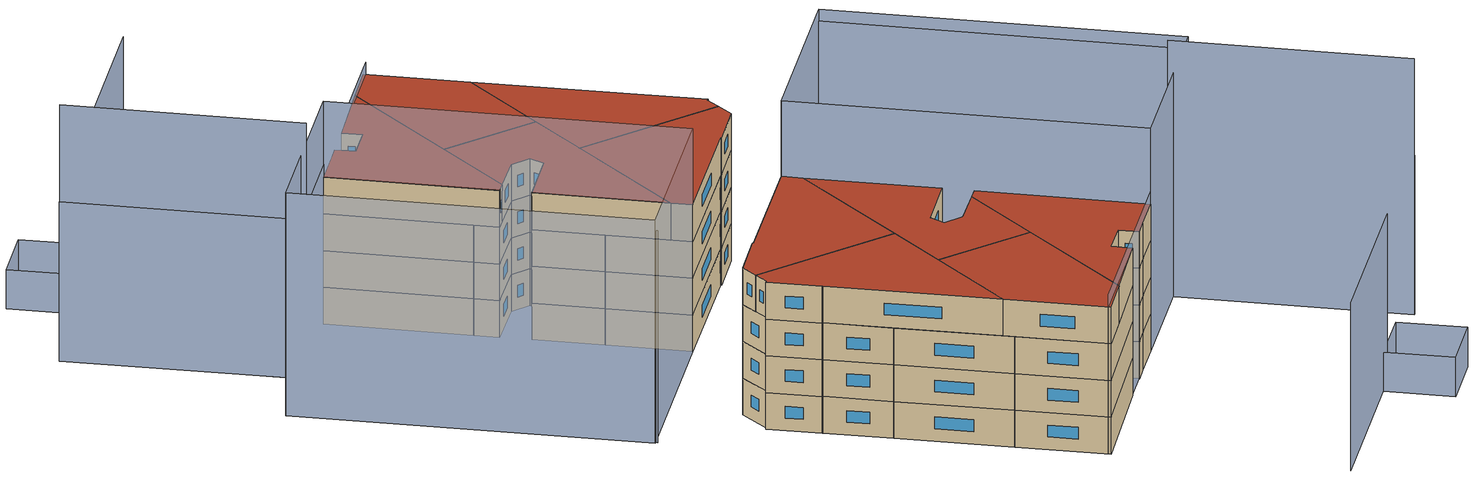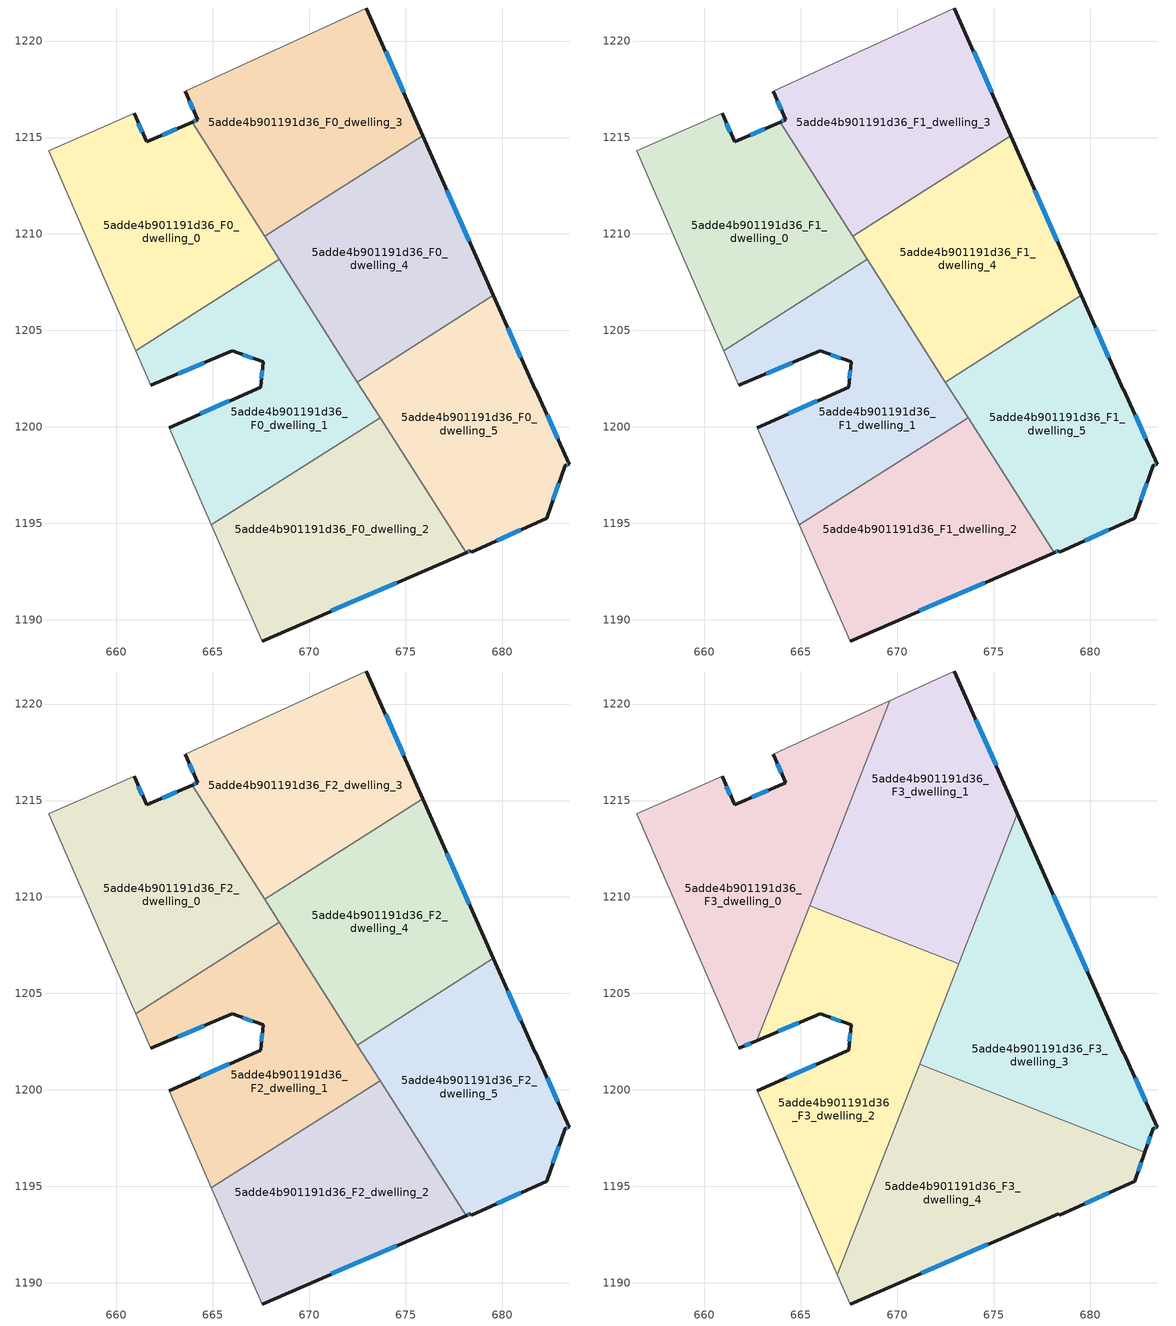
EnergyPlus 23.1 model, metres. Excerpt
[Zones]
5adde4b901191d36_F0_dwelling_0
 floor ground (EU_floor_Construction): 663.93,1215.8 668.45,1208.7 661.01,1203.96 656.51,1214.31 659.58,1215.66 660.94,1216.25 661.58,1214.77 z0
 wall outside (EU_wall_Construction): 663.93,1215.8 661.58,1214.77 660.94,1216.25 z0:3
 wall to 5adde4b901191d36_F0_dwelling_1 (EU_wall_Construction): 661.01,1203.96 668.45,1208.7 z0:3
 wall adiabatic (EU_wall_Construction): 660.94,1216.25 659.58,1215.66 656.51,1214.31 661.01,1203.96 z0:3
 wall to 5adde4b901191d36_F0_dwelling_3 (EU_wall_Construction): 667.71,1209.87 663.93,1215.8 z0:3
 wall to 5adde4b901191d36_F0_dwelling_4 (EU_wall_Construction): 668.45,1208.7 667.71,1209.87 z0:3
 window (EU_Window_Construction): 661.36,1215.27 661.15,1215.75 / 663.13,1215.45 662.38,1215.12 z1.02:1.98
5adde4b901191d36_F0_dwelling_1
 floor ground (EU_floor_Construction): 668.45,1208.7 673.68,1200.49 664.94,1194.92 662.74,1199.96 667.49,1202.07 667.62,1203.38 666.01,1203.95 661.79,1202.16 661.01,1203.96 z0
 wall outside (EU_wall_Construction): 661.79,1202.16 666.01,1203.95 667.62,1203.38 667.49,1202.07 662.74,1199.96 z0:3
 wall adiabatic (EU_wall_Construction): 661.01,1203.96 661.79,1202.16 / 662.74,1199.96 664.94,1194.92 z0:3
 wall to 5adde4b901191d36_F0_dwelling_2 (EU_wall_Construction): 664.94,1194.92 673.68,1200.49 z0:3
 wall to 5adde4b901191d36_F0_dwelling_4 (EU_wall_Construction): 672.51,1202.33 668.45,1208.7 z0:3
 wall to 5adde4b901191d36_F0_dwelling_5 (EU_wall_Construction): 673.68,1200.49 672.51,1202.33 z0:3
 window (EU_Window_Construction): 665.88,1201.35 664.36,1200.68 / 667.57,1202.93 667.53,1202.51 / 666.56,1203.75 667.07,1203.57 / 663.23,1202.77 664.57,1203.34 z1.02:1.98
5adde4b901191d36_F0_dwelling_2
 floor ground (EU_floor_Construction): 673.68,1200.49 678.13,1193.49 667.56,1188.91 664.94,1194.92 z0
 wall outside (EU_wall_Construction): 667.56,1188.91 678.13,1193.49 z0:3
 wall adiabatic (EU_wall_Construction): 664.94,1194.92 667.56,1188.91 z0:3
 wall to 5adde4b901191d36_F0_dwelling_5 (EU_wall_Construction): 678.13,1193.49 673.68,1200.49 z0:3
 window (EU_Window_Construction): 671.16,1190.47 674.54,1191.93 z1.02:1.98
5adde4b901191d36_F0_dwelling_3
 floor ground (EU_floor_Construction): 672.97,1221.71 675.9,1215.09 667.71,1209.87 663.93,1215.8 664.22,1215.93 663.57,1217.41 z0
 wall outside (EU_wall_Construction): 663.57,1217.41 664.22,1215.93 663.93,1215.8 / 675.9,1215.09 672.97,1221.71 z0:3
 wall to 5adde4b901191d36_F0_dwelling_4 (EU_wall_Construction): 667.71,1209.87 675.9,1215.09 z0:3
 wall adiabatic (EU_wall_Construction): 672.97,1221.71 663.57,1217.41 z0:3
 window (EU_Window_Construction): 664.12,1215.88 664.03,1215.84 / 663.79,1216.9 664,1216.43 / 674.9,1217.34 673.97,1219.46 z1.02:1.98
5adde4b901191d36_F0_dwelling_4
 floor ground (EU_floor_Construction): 675.9,1215.09 679.56,1206.81 672.51,1202.33 667.71,1209.87 z0
 wall outside (EU_wall_Construction): 679.56,1206.81 675.9,1215.09 z0:3
 wall to 5adde4b901191d36_F0_dwelling_5 (EU_wall_Construction): 672.51,1202.33 679.56,1206.81 z0:3
 window (EU_Window_Construction): 678.31,1209.63 677.14,1212.27 z1.02:1.98
5adde4b901191d36_F0_dwelling_5
 floor ground (EU_floor_Construction): 679.56,1206.81 681.71,1201.92 681.75,1201.94 683.48,1198.08 683.27,1198.01 682.31,1195.28 678.41,1193.51 678.37,1193.59 678.13,1193.49 672.51,1202.33 z0
 wall outside (EU_wall_Construction): 678.13,1193.49 678.37,1193.59 678.41,1193.51 682.31,1195.28 683.27,1198.01 683.48,1198.08 681.75,1201.94 681.71,1201.92 679.56,1206.81 z0:3
 window (EU_Window_Construction): 683.34,1198.03 683.41,1198.05 / 682.64,1196.21 682.94,1197.08 / 679.73,1194.12 680.98,1194.68 / 678.21,1193.52 678.29,1193.56 / 680.98,1203.59 680.29,1205.15 / 682.89,1199.39 682.34,1200.63 z1.02:1.98
5adde4b901191d36_F1_dwelling_0
 floor to 5adde4b901191d36_F0_dwelling_0 (EU_floor_Construction): 663.93,1215.8 668.45,1208.7 661.01,1203.96 656.51,1214.31 659.58,1215.66 660.94,1216.25 661.58,1214.77 z3
 wall outside (EU_wall_Construction): 663.93,1215.8 661.58,1214.77 660.94,1216.25 z3:6
 wall to 5adde4b901191d36_F1_dwelling_1 (EU_wall_Construction): 661.01,1203.96 668.45,1208.7 z3:6
 wall adiabatic (EU_wall_Construction): 660.94,1216.25 659.58,1215.66 656.51,1214.31 661.01,1203.96 z3:6
 wall to 5adde4b901191d36_F1_dwelling_3 (EU_wall_Construction): 667.71,1209.87 663.93,1215.8 z3:6
 wall to 5adde4b901191d36_F1_dwelling_4 (EU_wall_Construction): 668.45,1208.7 667.71,1209.87 z3:6
 window (EU_Window_Construction): 661.36,1215.27 661.15,1215.75 / 663.13,1215.45 662.38,1215.12 z4.02:4.98
5adde4b901191d36_F1_dwelling_1
 floor to 5adde4b901191d36_F0_dwelling_1 (EU_floor_Construction): 668.45,1208.7 673.68,1200.49 664.94,1194.92 662.74,1199.96 667.49,1202.07 667.62,1203.38 666.01,1203.95 661.79,1202.16 661.01,1203.96 z3
 wall outside (EU_wall_Construction): 661.79,1202.16 666.01,1203.95 667.62,1203.38 667.49,1202.07 662.74,1199.96 z3:6
 wall adiabatic (EU_wall_Construction): 661.01,1203.96 661.79,1202.16 / 662.74,1199.96 664.94,1194.92 z3:6
 wall to 5adde4b901191d36_F1_dwelling_2 (EU_wall_Construction): 664.94,1194.92 673.68,1200.49 z3:6
 wall to 5adde4b901191d36_F1_dwelling_4 (EU_wall_Construction): 672.51,1202.33 668.45,1208.7 z3:6
 wall to 5adde4b901191d36_F1_dwelling_5 (EU_wall_Construction): 673.68,1200.49 672.51,1202.33 z3:6
 window (EU_Window_Construction): 665.88,1201.35 664.36,1200.68 / 667.57,1202.93 667.53,1202.51 / 666.56,1203.75 667.07,1203.57 / 663.23,1202.77 664.57,1203.34 z4.02:4.98
5adde4b901191d36_F1_dwelling_2
 floor to 5adde4b901191d36_F0_dwelling_2 (EU_floor_Construction): 673.68,1200.49 678.13,1193.49 667.56,1188.91 664.94,1194.92 z3
 wall outside (EU_wall_Construction): 667.56,1188.91 678.13,1193.49 z3:6
 wall adiabatic (EU_wall_Construction): 664.94,1194.92 667.56,1188.91 z3:6
 wall to 5adde4b901191d36_F1_dwelling_5 (EU_wall_Construction): 678.13,1193.49 673.68,1200.49 z3:6
 window (EU_Window_Construction): 671.16,1190.47 674.54,1191.93 z4.02:4.98
5adde4b901191d36_F1_dwelling_3
 floor to 5adde4b901191d36_F0_dwelling_3 (EU_floor_Construction): 672.97,1221.71 675.9,1215.09 667.71,1209.87 663.93,1215.8 664.22,1215.93 663.57,1217.41 z3
 wall outside (EU_wall_Construction): 663.57,1217.41 664.22,1215.93 663.93,1215.8 / 675.9,1215.09 672.97,1221.71 z3:6
 wall to 5adde4b901191d36_F1_dwelling_4 (EU_wall_Construction): 667.71,1209.87 675.9,1215.09 z3:6
 wall adiabatic (EU_wall_Construction): 672.97,1221.71 663.57,1217.41 z3:6
 window (EU_Window_Construction): 664.12,1215.88 664.03,1215.84 / 663.79,1216.9 664,1216.43 / 674.9,1217.34 673.97,1219.46 z4.02:4.98
5adde4b901191d36_F1_dwelling_4
 floor to 5adde4b901191d36_F0_dwelling_4 (EU_floor_Construction): 675.9,1215.09 679.56,1206.81 672.51,1202.33 667.71,1209.87 z3
 wall outside (EU_wall_Construction): 679.56,1206.81 675.9,1215.09 z3:6
 wall to 5adde4b901191d36_F1_dwelling_5 (EU_wall_Construction): 672.51,1202.33 679.56,1206.81 z3:6
 window (EU_Window_Construction): 678.31,1209.63 677.14,1212.27 z4.02:4.98
5adde4b901191d36_F1_dwelling_5
 floor to 5adde4b901191d36_F0_dwelling_5 (EU_floor_Construction): 679.56,1206.81 681.71,1201.92 681.75,1201.94 683.48,1198.08 683.27,1198.01 682.31,1195.28 678.41,1193.51 678.37,1193.59 678.13,1193.49 672.51,1202.33 z3
 wall outside (EU_wall_Construction): 678.13,1193.49 678.37,1193.59 678.41,1193.51 682.31,1195.28 683.27,1198.01 683.48,1198.08 681.75,1201.94 681.71,1201.92 679.56,1206.81 z3:6
 window (EU_Window_Construction): 683.34,1198.03 683.41,1198.05 / 682.64,1196.21 682.94,1197.08 / 679.73,1194.12 680.98,1194.68 / 678.21,1193.52 678.29,1193.56 / 680.98,1203.59 680.29,1205.15 / 682.89,1199.39 682.34,1200.63 z4.02:4.98
5adde4b901191d36_F2_dwelling_0
 floor to 5adde4b901191d36_F1_dwelling_0 (EU_floor_Construction): 663.93,1215.8 668.45,1208.7 661.01,1203.96 656.51,1214.31 659.58,1215.66 660.94,1216.25 661.58,1214.77 z6
 wall outside (EU_wall_Construction): 663.93,1215.8 661.58,1214.77 660.94,1216.25 z6:9
 wall to 5adde4b901191d36_F2_dwelling_1 (EU_wall_Construction): 661.01,1203.96 668.45,1208.7 z6:9
 wall adiabatic (EU_wall_Construction): 660.94,1216.25 659.58,1215.66 656.51,1214.31 661.01,1203.96 z6:9
 wall to 5adde4b901191d36_F2_dwelling_3 (EU_wall_Construction): 667.71,1209.87 663.93,1215.8 z6:9
 wall to 5adde4b901191d36_F2_dwelling_4 (EU_wall_Construction): 668.45,1208.7 667.71,1209.87 z6:9
 window (EU_Window_Construction): 661.36,1215.27 661.15,1215.75 / 663.13,1215.45 662.38,1215.12 z7.02:7.98
5adde4b901191d36_F2_dwelling_1
 floor to 5adde4b901191d36_F1_dwelling_1 (EU_floor_Construction): 668.45,1208.7 673.68,1200.49 664.94,1194.92 662.74,1199.96 667.49,1202.07 667.62,1203.38 666.01,1203.95 661.79,1202.16 661.01,1203.96 z6
 wall outside (EU_wall_Construction): 661.79,1202.16 666.01,1203.95 667.62,1203.38 667.49,1202.07 662.74,1199.96 z6:9
 wall adiabatic (EU_wall_Construction): 661.01,1203.96 661.79,1202.16 / 662.74,1199.96 664.94,1194.92 z6:9
 wall to 5adde4b901191d36_F2_dwelling_2 (EU_wall_Construction): 664.94,1194.92 673.68,1200.49 z6:9
 wall to 5adde4b901191d36_F2_dwelling_4 (EU_wall_Construction): 672.51,1202.33 668.45,1208.7 z6:9
 wall to 5adde4b901191d36_F2_dwelling_5 (EU_wall_Construction): 673.68,1200.49 672.51,1202.33 z6:9
 window (EU_Window_Construction): 665.88,1201.35 664.36,1200.68 / 667.57,1202.93 667.53,1202.51 / 666.56,1203.75 667.07,1203.57 / 663.23,1202.77 664.57,1203.34 z7.02:7.98
5adde4b901191d36_F2_dwelling_2
 floor to 5adde4b901191d36_F1_dwelling_2 (EU_floor_Construction): 673.68,1200.49 678.13,1193.49 667.56,1188.91 664.94,1194.92 z6
 wall outside (EU_wall_Construction): 667.56,1188.91 678.13,1193.49 z6:9
 wall adiabatic (EU_wall_Construction): 664.94,1194.92 667.56,1188.91 z6:9
 wall to 5adde4b901191d36_F2_dwelling_5 (EU_wall_Construction): 678.13,1193.49 673.68,1200.49 z6:9
 window (EU_Window_Construction): 671.16,1190.47 674.54,1191.93 z7.02:7.98
5adde4b901191d36_F2_dwelling_3
 floor to 5adde4b901191d36_F1_dwelling_3 (EU_floor_Construction): 672.97,1221.71 675.9,1215.09 667.71,1209.87 663.93,1215.8 664.22,1215.93 663.57,1217.41 z6
 wall outside (EU_wall_Construction): 663.57,1217.41 664.22,1215.93 663.93,1215.8 / 675.9,1215.09 672.97,1221.71 z6:9
 wall to 5adde4b901191d36_F2_dwelling_4 (EU_wall_Construction): 667.71,1209.87 675.9,1215.09 z6:9
 wall adiabatic (EU_wall_Construction): 672.97,1221.71 663.57,1217.41 z6:9
 window (EU_Window_Construction): 664.12,1215.88 664.03,1215.84 / 663.79,1216.9 664,1216.43 / 674.9,1217.34 673.97,1219.46 z7.02:7.98
5adde4b901191d36_F2_dwelling_4
 floor to 5adde4b901191d36_F1_dwelling_4 (EU_floor_Construction): 675.9,1215.09 679.56,1206.81 672.51,1202.33 667.71,1209.87 z6
 wall outside (EU_wall_Construction): 679.56,1206.81 675.9,1215.09 z6:9
 wall to 5adde4b901191d36_F2_dwelling_5 (EU_wall_Construction): 672.51,1202.33 679.56,1206.81 z6:9
 window (EU_Window_Construction): 678.31,1209.63 677.14,1212.27 z7.02:7.98
5adde4b901191d36_F2_dwelling_5
 floor to 5adde4b901191d36_F1_dwelling_5 (EU_floor_Construction): 679.56,1206.81 681.71,1201.92 681.75,1201.94 683.48,1198.08 683.27,1198.01 682.31,1195.28 678.41,1193.51 678.37,1193.59 678.13,1193.49 672.51,1202.33 z6
 wall outside (EU_wall_Construction): 678.13,1193.49 678.37,1193.59 678.41,1193.51 682.31,1195.28 683.27,1198.01 683.48,1198.08 681.75,1201.94 681.71,1201.92 679.56,1206.81 z6:9
 window (EU_Window_Construction): 683.34,1198.03 683.41,1198.05 / 682.64,1196.21 682.94,1197.08 / 679.73,1194.12 680.98,1194.68 / 678.21,1193.52 678.29,1193.56 / 680.98,1203.59 680.29,1205.15 / 682.89,1199.39 682.34,1200.63 z7.02:7.98
5adde4b901191d36_F3_dwelling_0
 floor to 5adde4b901191d36_F2_dwelling_0 (EU_floor_Construction): 663.93,1215.8 666.39,1211.93 664.03,1205.88 661.01,1203.96 656.51,1214.31 659.58,1215.66 660.94,1216.25 661.58,1214.77 z9
 floor to 5adde4b901191d36_F2_dwelling_1 (EU_floor_Construction): 664.03,1205.88 662.73,1202.56 661.79,1202.16 661.01,1203.96 z9
 floor to 5adde4b901191d36_F2_dwelling_3 (EU_floor_Construction): 669.61,1220.17 666.39,1211.93 663.93,1215.8 664.22,1215.93 663.57,1217.41 z9
 wall outside (EU_wall_Construction): 663.57,1217.41 664.22,1215.93 661.58,1214.77 660.94,1216.25 / 661.79,1202.16 662.73,1202.56 z9:12
 wall adiabatic (EU_wall_Construction): 669.61,1220.17 663.57,1217.41 / 660.94,1216.25 659.58,1215.66 656.51,1214.31 661.79,1202.16 z9:12
 wall to 5adde4b901191d36_F3_dwelling_1 (EU_wall_Construction): 665.46,1209.55 669.61,1220.17 z9:12
 wall to 5adde4b901191d36_F3_dwelling_2 (EU_wall_Construction): 662.73,1202.56 665.46,1209.55 z9:12
 window (EU_Window_Construction): 663.79,1216.9 664,1216.43 / 662.11,1202.29 662.41,1202.42 / 661.36,1215.27 661.15,1215.75 / 663.32,1215.53 662.48,1215.16 z10.02:10.98
 roof outside (EU_roof_Construction): 662.73,1202.56 669.61,1220.17 663.57,1217.41 664.22,1215.93 661.58,1214.77 660.94,1216.25 659.58,1215.66 656.51,1214.31 661.79,1202.16 z12
5adde4b901191d36_F3_dwelling_1
 floor to 5adde4b901191d36_F2_dwelling_3 (EU_floor_Construction): 672.97,1221.71 675.9,1215.09 667.71,1209.87 666.39,1211.93 669.61,1220.17 z9
 floor to 5adde4b901191d36_F2_dwelling_0 (EU_floor_Construction): 666.39,1211.93 668.45,1208.7 668.15,1208.5 665.46,1209.55 z9
 floor to 5adde4b901191d36_F2_dwelling_1 (EU_floor_Construction): 668.45,1208.7 668.72,1208.28 668.15,1208.5 z9
 floor to 5adde4b901191d36_F2_dwelling_4 (EU_floor_Construction): 675.9,1215.09 676.24,1214.32 673.2,1206.54 668.72,1208.28 667.71,1209.87 z9
 wall outside (EU_wall_Construction): 676.24,1214.32 672.97,1221.71 z9:12
 wall to 5adde4b901191d36_F3_dwelling_2 (EU_wall_Construction): 665.46,1209.55 673.2,1206.54 z9:12
 wall adiabatic (EU_wall_Construction): 672.97,1221.71 669.61,1220.17 z9:12
 wall to 5adde4b901191d36_F3_dwelling_3 (EU_wall_Construction): 673.2,1206.54 676.24,1214.32 z9:12
 window (EU_Window_Construction): 675.13,1216.84 674.08,1219.2 z10.02:10.98
 roof outside (EU_roof_Construction): 673.2,1206.54 676.24,1214.32 672.97,1221.71 669.61,1220.17 665.46,1209.55 z12
5adde4b901191d36_F3_dwelling_2
 floor to 5adde4b901191d36_F2_dwelling_1 (EU_floor_Construction): 668.72,1208.28 671.92,1203.26 669.89,1198.08 664.94,1194.92 662.74,1199.96 667.37,1202.01 667.49,1202.07 667.62,1203.38 666.01,1203.95 662.73,1202.56 664.03,1205.88 668.15,1208.5 z9
 floor to 5adde4b901191d36_F2_dwelling_0 (EU_floor_Construction): 668.15,1208.5 664.03,1205.88 665.46,1209.55 z9
 floor to 5adde4b901191d36_F2_dwelling_2 (EU_floor_Construction): 669.89,1198.08 666.9,1190.42 664.94,1194.92 z9
 floor to 5adde4b901191d36_F2_dwelling_4 (EU_floor_Construction): 673.2,1206.54 671.92,1203.26 668.72,1208.28 z9
 wall outside (EU_wall_Construction): 662.73,1202.56 666.01,1203.95 667.62,1203.38 667.49,1202.07 667.37,1202.01 662.74,1199.96 z9:12
 wall adiabatic (EU_wall_Construction): 662.74,1199.96 666.9,1190.42 z9:12
 wall to 5adde4b901191d36_F3_dwelling_4 (EU_wall_Construction): 666.9,1190.42 671.16,1201.33 z9:12
 wall to 5adde4b901191d36_F3_dwelling_3 (EU_wall_Construction): 671.16,1201.33 673.2,1206.54 z9:12
 window (EU_Window_Construction): 666.56,1203.75 667.07,1203.57 / 663.85,1203.03 664.89,1203.47 / 665.8,1201.31 664.32,1200.66 / 667.57,1202.93 667.53,1202.51 z10.02:10.98
 roof outside (EU_roof_Construction): 666.9,1190.42 673.2,1206.54 665.46,1209.55 662.73,1202.56 666.01,1203.95 667.62,1203.38 667.49,1202.07 667.37,1202.01 662.74,1199.96 z12
5adde4b901191d36_F3_dwelling_3
 floor to 5adde4b901191d36_F2_dwelling_5 (EU_floor_Construction): 679.55,1206.81 681.71,1201.92 681.75,1201.94 683.48,1198.08 683.27,1198.01 682.83,1196.77 673.8,1200.3 672.51,1202.33 z9
 floor to 5adde4b901191d36_F2_dwelling_2 (EU_floor_Construction): 673.68,1200.49 673.8,1200.3 673.54,1200.4 z9
 floor to 5adde4b901191d36_F2_dwelling_1 (EU_floor_Construction): 671.92,1203.26 673.68,1200.49 673.54,1200.4 671.16,1201.33 z9
 floor to 5adde4b901191d36_F2_dwelling_4 (EU_floor_Construction): 676.24,1214.32 679.55,1206.81 672.51,1202.33 671.92,1203.26 z9
 wall outside (EU_wall_Construction): 682.83,1196.77 683.27,1198.01 683.48,1198.08 681.75,1201.94 681.71,1201.92 676.24,1214.32 z9:12
 wall to 5adde4b901191d36_F3_dwelling_4 (EU_wall_Construction): 671.16,1201.33 682.83,1196.77 z9:12
 window (EU_Window_Construction): 682.98,1197.19 683.12,1197.59 / 679.85,1206.14 678.1,1210.1 / 682.89,1199.39 682.34,1200.63 / 683.34,1198.03 683.41,1198.05 z10.02:10.98
 roof outside (EU_roof_Construction): 682.83,1196.77 683.27,1198.01 683.48,1198.08 681.75,1201.94 681.71,1201.92 676.24,1214.32 671.16,1201.33 z12
5adde4b901191d36_F3_dwelling_4
 floor to 5adde4b901191d36_F2_dwelling_2 (EU_floor_Construction): 673.8,1200.3 678.13,1193.49 667.56,1188.91 666.9,1190.42 669.89,1198.08 673.54,1200.4 z9
 floor to 5adde4b901191d36_F2_dwelling_1 (EU_floor_Construction): 673.54,1200.4 669.89,1198.08 671.16,1201.33 z9
 floor to 5adde4b901191d36_F2_dwelling_5 (EU_floor_Construction): 682.83,1196.77 682.31,1195.28 678.41,1193.51 678.37,1193.59 678.13,1193.49 673.8,1200.3 z9
 wall outside (EU_wall_Construction): 667.56,1188.91 678.37,1193.59 678.41,1193.51 682.31,1195.28 682.83,1196.77 z9:12
 wall adiabatic (EU_wall_Construction): 666.9,1190.42 667.56,1188.91 z9:12
 window (EU_Window_Construction): 671.24,1190.5 674.69,1192 / 682.49,1195.79 682.66,1196.26 / 679.73,1194.12 680.98,1194.68 z10.02:10.98
 roof outside (EU_roof_Construction): 678.41,1193.51 682.31,1195.28 682.83,1196.77 671.16,1201.33 666.9,1190.42 667.56,1188.91 678.37,1193.59 z12
shading: 667.59,1188.92 652.87,1182.49 / 652.87,1182.49 641.78,1207.88 / 641.78,1207.88 656.51,1214.31 / 656.51,1214.31 667.59,1188.92 z0:18.2; 673.06,1221.52 647.72,1210.43 / 647.72,1210.43 640.45,1227.05 z0:13; 642.06,1207.77 653.06,1182.42 z0:17.3; 640.52,1227.08 647.86,1210.1 z0:20.9; 645.82,1235.32 650.66,1237.43 / 650.66,1237.43 652.83,1232.45 / 652.83,1232.45 647.99,1230.34 / 647.99,1230.34 645.82,1235.32 z0:3.2; 665.63,1238.06 651.25,1231.77 z0:13.7
[Building]
EU S2 Campaign: North Axis=0; Terrain=City; Solar Distribution=FullExterior
[Site:Location]
Vienna: Latitude=48; Longitude=16.5; Time Zone=1; Elevation=183
[SizingPeriod:WeatherFileDays]
AnnualSizingPeriod: Begin Month=1; Begin Day of Month=1; End Month=12; End Day of Month=31; Day of Week for Start Day=Monday; Use Weather File Daylight Saving Period=No; Use Weather File Rain and Snow Indicators=No
[MATERIAL]
EU_InternalMass_Material: Roughness=MediumRough; Thickness=0.1; Conductivity=1; Density=1800; Specific Heat=900; Thermal Absorptance=0.9; Solar Absorptance=0.7; Visible Absorptance=0.7
[MATERIAL:NOMASS] Roughness=MediumRough; Thermal Absorptance=0.9; Solar Absorptance=0.7; Visible Absorptance=0.7
Name | Thermal Resistance
EU_wall_NoMass | 0.942466
EU_roof_NoMass | 0.551687
EU_floor_NoMass | 0.66527
[WINDOWMATERIAL:SIMPLEGLAZINGSYSTEM]
EU_Window_SimpleGlazing: UFactor=2.03367; Solar Heat Gain Coefficient=0.65; Visible Transmittance=0.65
[CONSTRUCTION]
EU_wall_Construction: EU_wall_NoMass
EU_roof_Construction: EU_roof_NoMass
EU_floor_Construction: EU_floor_NoMass
EU_Window_Construction: EU_Window_SimpleGlazing
EU_InternalMass_Construction: EU_InternalMass_Material
[ZONE] Type=1; Multiplier=1; Ceiling Height=autocalculate; Floor Area=autocalculate; Part of Total Floor Area=Yes
Name | Volume
5adde4b901191d36_F0_dwelling_0; 5adde4b901191d36_F1_dwelling_0; 5adde4b901191d36_F2_dwelling_0 | 242.282
5adde4b901191d36_F3_dwelling_0 | 290.759
5adde4b901191d36_F0_dwelling_1; 5adde4b901191d36_F1_dwelling_1; 5adde4b901191d36_F2_dwelling_1 | 242.325
5adde4b901191d36_F3_dwelling_1 | 290.788
5adde4b901191d36_F0_dwelling_2; 5adde4b901191d36_F1_dwelling_2; 5adde4b901191d36_F2_dwelling_2 | 242.291
5adde4b901191d36_F3_dwelling_2 | 290.778
5adde4b901191d36_F0_dwelling_3; 5adde4b901191d36_F1_dwelling_3; 5adde4b901191d36_F2_dwelling_3 | 242.303
5adde4b901191d36_F3_dwelling_3 | 290.774
5adde4b901191d36_F0_dwelling_4; 5adde4b901191d36_F1_dwelling_4; 5adde4b901191d36_F2_dwelling_4 | 242.271
5adde4b901191d36_F3_dwelling_4 | 290.741
5adde4b901191d36_F0_dwelling_5; 5adde4b901191d36_F1_dwelling_5; 5adde4b901191d36_F2_dwelling_5 | 242.306
[INTERNALMASS] Construction=EU_InternalMass_Construction
Name | Zone or ZoneList | Surface Area
5adde4b901191d36_F0_dwelling_0_EU_InternalMass | 5adde4b901191d36_F0_dwelling_0 | 80.7734
5adde4b901191d36_F0_dwelling_1_EU_InternalMass | 5adde4b901191d36_F0_dwelling_1 | 80.7749
5adde4b901191d36_F0_dwelling_2_EU_InternalMass | 5adde4b901191d36_F0_dwelling_2 | 80.7639
5adde4b901191d36_F0_dwelling_3_EU_InternalMass | 5adde4b901191d36_F0_dwelling_3 | 80.7675
5adde4b901191d36_F0_dwelling_4_EU_InternalMass | 5adde4b901191d36_F0_dwelling_4 | 80.7573
5adde4b901191d36_F0_dwelling_5_EU_InternalMass | 5adde4b901191d36_F0_dwelling_5 | 80.7692
5adde4b901191d36_F1_dwelling_0_EU_InternalMass | 5adde4b901191d36_F1_dwelling_0 | 80.7734
5adde4b901191d36_F1_dwelling_1_EU_InternalMass | 5adde4b901191d36_F1_dwelling_1 | 80.7749
5adde4b901191d36_F1_dwelling_2_EU_InternalMass | 5adde4b901191d36_F1_dwelling_2 | 80.7639
5adde4b901191d36_F1_dwelling_3_EU_InternalMass | 5adde4b901191d36_F1_dwelling_3 | 80.7675
5adde4b901191d36_F1_dwelling_4_EU_InternalMass | 5adde4b901191d36_F1_dwelling_4 | 80.7573
5adde4b901191d36_F1_dwelling_5_EU_InternalMass | 5adde4b901191d36_F1_dwelling_5 | 80.7692
5adde4b901191d36_F2_dwelling_0_EU_InternalMass | 5adde4b901191d36_F2_dwelling_0 | 80.7734
5adde4b901191d36_F2_dwelling_1_EU_InternalMass | 5adde4b901191d36_F2_dwelling_1 | 80.7749
5adde4b901191d36_F2_dwelling_2_EU_InternalMass | 5adde4b901191d36_F2_dwelling_2 | 80.7639
5adde4b901191d36_F2_dwelling_3_EU_InternalMass | 5adde4b901191d36_F2_dwelling_3 | 80.7675
5adde4b901191d36_F2_dwelling_4_EU_InternalMass | 5adde4b901191d36_F2_dwelling_4 | 80.7573
5adde4b901191d36_F2_dwelling_5_EU_InternalMass | 5adde4b901191d36_F2_dwelling_5 | 80.7692
5adde4b901191d36_F3_dwelling_0_EU_InternalMass | 5adde4b901191d36_F3_dwelling_0 | 96.9246
5adde4b901191d36_F3_dwelling_1_EU_InternalMass | 5adde4b901191d36_F3_dwelling_1 | 96.9305
5adde4b901191d36_F3_dwelling_2_EU_InternalMass | 5adde4b901191d36_F3_dwelling_2 | 96.9252
5adde4b901191d36_F3_dwelling_3_EU_InternalMass | 5adde4b901191d36_F3_dwelling_3 | 96.9241
5adde4b901191d36_F3_dwelling_4_EU_InternalMass | 5adde4b901191d36_F3_dwelling_4 | 96.9131
[OTHEREQUIPMENT] Fuel Type=Electricity; Design Level Calculation Method=Watts/Area; Power per Zone Floor Area=1; Fraction Latent=0; Fraction Radiant=0; Fraction Lost=0; Carbon Dioxide Generation Rate=0; EndUse Subcategory=EU_Step8_InternalGains
Name | Zone or ZoneList or Space or SpaceList | Schedule
EU_Step8_InternalGain_5adde4b901191d36_F0_dwelling_0_f000 | 5adde4b901191d36_F0_dwelling_0 | EU_Step8_GainSchedule_5adde4b901191d36_F0_dwelling_0_f000
EU_Step8_InternalGain_5adde4b901191d36_F0_dwelling_1_f000 | 5adde4b901191d36_F0_dwelling_1 | EU_Step8_GainSchedule_5adde4b901191d36_F0_dwelling_1_f000
EU_Step8_InternalGain_5adde4b901191d36_F0_dwelling_2_f000 | 5adde4b901191d36_F0_dwelling_2 | EU_Step8_GainSchedule_5adde4b901191d36_F0_dwelling_2_f000
EU_Step8_InternalGain_5adde4b901191d36_F0_dwelling_3_f000 | 5adde4b901191d36_F0_dwelling_3 | EU_Step8_GainSchedule_5adde4b901191d36_F0_dwelling_3_f000
EU_Step8_InternalGain_5adde4b901191d36_F0_dwelling_4_f000 | 5adde4b901191d36_F0_dwelling_4 | EU_Step8_GainSchedule_5adde4b901191d36_F0_dwelling_4_f000
EU_Step8_InternalGain_5adde4b901191d36_F0_dwelling_5_f000 | 5adde4b901191d36_F0_dwelling_5 | EU_Step8_GainSchedule_5adde4b901191d36_F0_dwelling_5_f000
EU_Step8_InternalGain_5adde4b901191d36_F1_dwelling_0_f000 | 5adde4b901191d36_F1_dwelling_0 | EU_Step8_GainSchedule_5adde4b901191d36_F1_dwelling_0_f000
EU_Step8_InternalGain_5adde4b901191d36_F1_dwelling_1_f000 | 5adde4b901191d36_F1_dwelling_1 | EU_Step8_GainSchedule_5adde4b901191d36_F1_dwelling_1_f000
EU_Step8_InternalGain_5adde4b901191d36_F1_dwelling_2_f000 | 5adde4b901191d36_F1_dwelling_2 | EU_Step8_GainSchedule_5adde4b901191d36_F1_dwelling_2_f000
EU_Step8_InternalGain_5adde4b901191d36_F1_dwelling_3_f000 | 5adde4b901191d36_F1_dwelling_3 | EU_Step8_GainSchedule_5adde4b901191d36_F1_dwelling_3_f000
EU_Step8_InternalGain_5adde4b901191d36_F1_dwelling_4_f000 | 5adde4b901191d36_F1_dwelling_4 | EU_Step8_GainSchedule_5adde4b901191d36_F1_dwelling_4_f000
EU_Step8_InternalGain_5adde4b901191d36_F1_dwelling_5_f000 | 5adde4b901191d36_F1_dwelling_5 | EU_Step8_GainSchedule_5adde4b901191d36_F1_dwelling_5_f000
EU_Step8_InternalGain_5adde4b901191d36_F2_dwelling_0_f000 | 5adde4b901191d36_F2_dwelling_0 | EU_Step8_GainSchedule_5adde4b901191d36_F2_dwelling_0_f000
EU_Step8_InternalGain_5adde4b901191d36_F2_dwelling_1_f000 | 5adde4b901191d36_F2_dwelling_1 | EU_Step8_GainSchedule_5adde4b901191d36_F2_dwelling_1_f000
EU_Step8_InternalGain_5adde4b901191d36_F2_dwelling_2_f000 | 5adde4b901191d36_F2_dwelling_2 | EU_Step8_GainSchedule_5adde4b901191d36_F2_dwelling_2_f000
EU_Step8_InternalGain_5adde4b901191d36_F2_dwelling_3_f000 | 5adde4b901191d36_F2_dwelling_3 | EU_Step8_GainSchedule_5adde4b901191d36_F2_dwelling_3_f000
EU_Step8_InternalGain_5adde4b901191d36_F2_dwelling_4_f000 | 5adde4b901191d36_F2_dwelling_4 | EU_Step8_GainSchedule_5adde4b901191d36_F2_dwelling_4_f000
EU_Step8_InternalGain_5adde4b901191d36_F2_dwelling_5_f000 | 5adde4b901191d36_F2_dwelling_5 | EU_Step8_GainSchedule_5adde4b901191d36_F2_dwelling_5_f000
EU_Step8_InternalGain_5adde4b901191d36_F3_dwelling_0_f000 | 5adde4b901191d36_F3_dwelling_0 | EU_Step8_GainSchedule_5adde4b901191d36_F3_dwelling_0_f000
EU_Step8_InternalGain_5adde4b901191d36_F3_dwelling_1_f000 | 5adde4b901191d36_F3_dwelling_1 | EU_Step8_GainSchedule_5adde4b901191d36_F3_dwelling_1_f000
EU_Step8_InternalGain_5adde4b901191d36_F3_dwelling_2_f000 | 5adde4b901191d36_F3_dwelling_2 | EU_Step8_GainSchedule_5adde4b901191d36_F3_dwelling_2_f000
EU_Step8_InternalGain_5adde4b901191d36_F3_dwelling_3_f000 | 5adde4b901191d36_F3_dwelling_3 | EU_Step8_GainSchedule_5adde4b901191d36_F3_dwelling_3_f000
EU_Step8_InternalGain_5adde4b901191d36_F3_dwelling_4_f000 | 5adde4b901191d36_F3_dwelling_4 | EU_Step8_GainSchedule_5adde4b901191d36_F3_dwelling_4_f000
[ZONEVENTILATION:DESIGNFLOWRATE] Schedule=EU_AlwaysOn; Design Flow Rate Calculation Method=AirChanges/Hour; Air Changes per Hour=0.530523; Ventilation Type=Natural; Fan Pressure Rise=0; Fan Total Efficiency=1; Constant Term Coefficient=1; Temperature Term Coefficient=0; Velocity Term Coefficient=0; Velocity Squared Term Coefficient=0; Minimum Indoor Temperature=-100; Maximum Indoor Temperature=100; Delta Temperature=-100; Minimum Outdoor Temperature=-100; Maximum Outdoor Temperature=100; Maximum Wind Speed=40
Name | Zone or ZoneList or Space or SpaceList
EU_ConstantAir_5adde4b901191d36_F0_dwelling_0 | 5adde4b901191d36_F0_dwelling_0
EU_ConstantAir_5adde4b901191d36_F0_dwelling_1 | 5adde4b901191d36_F0_dwelling_1
EU_ConstantAir_5adde4b901191d36_F0_dwelling_2 | 5adde4b901191d36_F0_dwelling_2
EU_ConstantAir_5adde4b901191d36_F0_dwelling_3 | 5adde4b901191d36_F0_dwelling_3
EU_ConstantAir_5adde4b901191d36_F0_dwelling_4 | 5adde4b901191d36_F0_dwelling_4
EU_ConstantAir_5adde4b901191d36_F0_dwelling_5 | 5adde4b901191d36_F0_dwelling_5
EU_ConstantAir_5adde4b901191d36_F1_dwelling_0 | 5adde4b901191d36_F1_dwelling_0
EU_ConstantAir_5adde4b901191d36_F1_dwelling_1 | 5adde4b901191d36_F1_dwelling_1
EU_ConstantAir_5adde4b901191d36_F1_dwelling_2 | 5adde4b901191d36_F1_dwelling_2
EU_ConstantAir_5adde4b901191d36_F1_dwelling_3 | 5adde4b901191d36_F1_dwelling_3
EU_ConstantAir_5adde4b901191d36_F1_dwelling_4 | 5adde4b901191d36_F1_dwelling_4
EU_ConstantAir_5adde4b901191d36_F1_dwelling_5 | 5adde4b901191d36_F1_dwelling_5
EU_ConstantAir_5adde4b901191d36_F2_dwelling_0 | 5adde4b901191d36_F2_dwelling_0
EU_ConstantAir_5adde4b901191d36_F2_dwelling_1 | 5adde4b901191d36_F2_dwelling_1
EU_ConstantAir_5adde4b901191d36_F2_dwelling_2 | 5adde4b901191d36_F2_dwelling_2
EU_ConstantAir_5adde4b901191d36_F2_dwelling_3 | 5adde4b901191d36_F2_dwelling_3
EU_ConstantAir_5adde4b901191d36_F2_dwelling_4 | 5adde4b901191d36_F2_dwelling_4
EU_ConstantAir_5adde4b901191d36_F2_dwelling_5 | 5adde4b901191d36_F2_dwelling_5
EU_ConstantAir_5adde4b901191d36_F3_dwelling_0 | 5adde4b901191d36_F3_dwelling_0
EU_ConstantAir_5adde4b901191d36_F3_dwelling_1 | 5adde4b901191d36_F3_dwelling_1
EU_ConstantAir_5adde4b901191d36_F3_dwelling_2 | 5adde4b901191d36_F3_dwelling_2
EU_ConstantAir_5adde4b901191d36_F3_dwelling_3 | 5adde4b901191d36_F3_dwelling_3
EU_ConstantAir_5adde4b901191d36_F3_dwelling_4 | 5adde4b901191d36_F3_dwelling_4
[HVACTEMPLATE:THERMOSTAT] Constant Heating Setpoint=20; Constant Cooling Setpoint=50
EU_HeatOnly_5adde4b901191d36_F0_dwelling_0; EU_HeatOnly_5adde4b901191d36_F0_dwelling_1; EU_HeatOnly_5adde4b901191d36_F0_dwelling_2; EU_HeatOnly_5adde4b901191d36_F0_dwelling_3; EU_HeatOnly_5adde4b901191d36_F0_dwelling_4; EU_HeatOnly_5adde4b901191d36_F0_dwelling_5; EU_HeatOnly_5adde4b901191d36_F1_dwelling_0; EU_HeatOnly_5adde4b901191d36_F1_dwelling_1; EU_HeatOnly_5adde4b901191d36_F1_dwelling_2; EU_HeatOnly_5adde4b901191d36_F1_dwelling_3; EU_HeatOnly_5adde4b901191d36_F1_dwelling_4; EU_HeatOnly_5adde4b901191d36_F1_dwelling_5; EU_HeatOnly_5adde4b901191d36_F2_dwelling_0; EU_HeatOnly_5adde4b901191d36_F2_dwelling_1; EU_HeatOnly_5adde4b901191d36_F2_dwelling_2; EU_HeatOnly_5adde4b901191d36_F2_dwelling_3; EU_HeatOnly_5adde4b901191d36_F2_dwelling_4; EU_HeatOnly_5adde4b901191d36_F2_dwelling_5; EU_HeatOnly_5adde4b901191d36_F3_dwelling_0; EU_HeatOnly_5adde4b901191d36_F3_dwelling_1; EU_HeatOnly_5adde4b901191d36_F3_dwelling_2; EU_HeatOnly_5adde4b901191d36_F3_dwelling_3; EU_HeatOnly_5adde4b901191d36_F3_dwelling_4
[HVACTEMPLATE:ZONE:IDEALLOADSAIRSYSTEM] System Availability Schedule=EU_AlwaysOn; Maximum Heating Supply Air Temperature=50; Minimum Cooling Supply Air Temperature=13; Maximum Heating Supply Air Humidity Ratio=0.0156; Minimum Cooling Supply Air Humidity Ratio=0.0077; Heating Limit=NoLimit; Cooling Limit=NoLimit; Heating Availability Schedule=EU_AlwaysOn; Cooling Availability Schedule=EU_CoolingOff; Dehumidification Control Type=ConstantSensibleHeatRatio; Cooling Sensible Heat Ratio=0.7; Dehumidification Setpoint=60; Humidification Control Type=None; Humidification Setpoint=30; Outdoor Air Method=None; Outdoor Air Flow Rate per Person=0.00944; Outdoor Air Flow Rate per Zone Floor Area=0; Outdoor Air Flow Rate per Zone=0; Demand Controlled Ventilation Type=None; Outdoor Air Economizer Type=NoEconomizer; Heat Recovery Type=None; Sensible Heat Recovery Effectiveness=0.7; Latent Heat Recovery Effectiveness=0.65
Name | Template Thermostat
5adde4b901191d36_F0_dwelling_0 | EU_HeatOnly_5adde4b901191d36_F0_dwelling_0
5adde4b901191d36_F0_dwelling_1 | EU_HeatOnly_5adde4b901191d36_F0_dwelling_1
5adde4b901191d36_F0_dwelling_2 | EU_HeatOnly_5adde4b901191d36_F0_dwelling_2
5adde4b901191d36_F0_dwelling_3 | EU_HeatOnly_5adde4b901191d36_F0_dwelling_3
5adde4b901191d36_F0_dwelling_4 | EU_HeatOnly_5adde4b901191d36_F0_dwelling_4
5adde4b901191d36_F0_dwelling_5 | EU_HeatOnly_5adde4b901191d36_F0_dwelling_5
5adde4b901191d36_F1_dwelling_0 | EU_HeatOnly_5adde4b901191d36_F1_dwelling_0
5adde4b901191d36_F1_dwelling_1 | EU_HeatOnly_5adde4b901191d36_F1_dwelling_1
5adde4b901191d36_F1_dwelling_2 | EU_HeatOnly_5adde4b901191d36_F1_dwelling_2
5adde4b901191d36_F1_dwelling_3 | EU_HeatOnly_5adde4b901191d36_F1_dwelling_3
5adde4b901191d36_F1_dwelling_4 | EU_HeatOnly_5adde4b901191d36_F1_dwelling_4
5adde4b901191d36_F1_dwelling_5 | EU_HeatOnly_5adde4b901191d36_F1_dwelling_5
5adde4b901191d36_F2_dwelling_0 | EU_HeatOnly_5adde4b901191d36_F2_dwelling_0
5adde4b901191d36_F2_dwelling_1 | EU_HeatOnly_5adde4b901191d36_F2_dwelling_1
5adde4b901191d36_F2_dwelling_2 | EU_HeatOnly_5adde4b901191d36_F2_dwelling_2
5adde4b901191d36_F2_dwelling_3 | EU_HeatOnly_5adde4b901191d36_F2_dwelling_3
5adde4b901191d36_F2_dwelling_4 | EU_HeatOnly_5adde4b901191d36_F2_dwelling_4
5adde4b901191d36_F2_dwelling_5 | EU_HeatOnly_5adde4b901191d36_F2_dwelling_5
5adde4b901191d36_F3_dwelling_0 | EU_HeatOnly_5adde4b901191d36_F3_dwelling_0
5adde4b901191d36_F3_dwelling_1 | EU_HeatOnly_5adde4b901191d36_F3_dwelling_1
5adde4b901191d36_F3_dwelling_2 | EU_HeatOnly_5adde4b901191d36_F3_dwelling_2
5adde4b901191d36_F3_dwelling_3 | EU_HeatOnly_5adde4b901191d36_F3_dwelling_3
5adde4b901191d36_F3_dwelling_4 | EU_HeatOnly_5adde4b901191d36_F3_dwelling_4
[SIZING:ZONE] Zone Cooling Design Supply Air Temperature Input Method=SupplyAirTemperature; Zone Cooling Design Supply Air Temperature=13; Zone Heating Design Supply Air Temperature Input Method=SupplyAirTemperature; Zone Heating Design Supply Air Temperature=50; Zone Cooling Design Supply Air Humidity Ratio=0.008; Zone Heating Design Supply Air Humidity Ratio=0.008; Cooling Design Air Flow Method=DesignDay; Cooling Design Air Flow Rate=0; Cooling Minimum Air Flow per Zone Floor Area=0.000762; Cooling Minimum Air Flow=0; Cooling Minimum Air Flow Fraction=0.2; Heating Design Air Flow Method=DesignDay; Heating Design Air Flow Rate=0; Heating Maximum Air Flow per Zone Floor Area=0.002032; Heating Maximum Air Flow=0.141576; Heating Maximum Air Flow Fraction=0.3; Account for Dedicated Outdoor Air System=No; Dedicated Outdoor Air System Control Strategy=NeutralSupplyAir; Dedicated Outdoor Air Low Setpoint Temperature for Design=autosize; Dedicated Outdoor Air High Setpoint Temperature for Design=autosize; Zone Load Sizing Method=Sensible Load Only No Latent Load; Zone Latent Cooling Design Supply Air Humidity Ratio Input Method=HumidityRatioDifference; Zone Cooling Design Supply Air Humidity Ratio Difference=0.005; Zone Latent Heating Design Supply Air Humidity Ratio Input Method=HumidityRatioDifference; Zone Humidification Design Supply Air Humidity Ratio Difference=0.005
5adde4b901191d36_F0_dwelling_0; 5adde4b901191d36_F0_dwelling_1; 5adde4b901191d36_F0_dwelling_2; 5adde4b901191d36_F0_dwelling_3; 5adde4b901191d36_F0_dwelling_4; 5adde4b901191d36_F0_dwelling_5; 5adde4b901191d36_F1_dwelling_0; 5adde4b901191d36_F1_dwelling_1; 5adde4b901191d36_F1_dwelling_2; 5adde4b901191d36_F1_dwelling_3; 5adde4b901191d36_F1_dwelling_4; 5adde4b901191d36_F1_dwelling_5; 5adde4b901191d36_F2_dwelling_0; 5adde4b901191d36_F2_dwelling_1; 5adde4b901191d36_F2_dwelling_2; 5adde4b901191d36_F2_dwelling_3; 5adde4b901191d36_F2_dwelling_4; 5adde4b901191d36_F2_dwelling_5; 5adde4b901191d36_F3_dwelling_0; 5adde4b901191d36_F3_dwelling_1; 5adde4b901191d36_F3_dwelling_2; 5adde4b901191d36_F3_dwelling_3; 5adde4b901191d36_F3_dwelling_4
[SCHEDULE:CONSTANT]
Name | Hourly Value
EU_AlwaysOn | 1
EU_CoolingOff | 0
[SCHEDULE:FILE] Column Number=1; Rows to Skip at Top=0; Number of Hours of Data=8760; Column Separator=Comma; Interpolate to Timestep=No; Minutes per Item=60; Adjust Schedule for Daylight Savings=Yes
Name | File
EU_Step8_GainSchedule_5adde4b901191d36_F0_dwelling_0_f000 | ../../schedules/5adde4b901191d36/5adde4b901191d36_F0_dwelling_0_f000_gain.csv
EU_Step8_GainSchedule_5adde4b901191d36_F0_dwelling_1_f000 | ../../schedules/5adde4b901191d36/5adde4b901191d36_F0_dwelling_1_f000_gain.csv
EU_Step8_GainSchedule_5adde4b901191d36_F0_dwelling_2_f000 | ../../schedules/5adde4b901191d36/5adde4b901191d36_F0_dwelling_2_f000_gain.csv
EU_Step8_GainSchedule_5adde4b901191d36_F0_dwelling_3_f000 | ../../schedules/5adde4b901191d36/5adde4b901191d36_F0_dwelling_3_f000_gain.csv
EU_Step8_GainSchedule_5adde4b901191d36_F0_dwelling_4_f000 | ../../schedules/5adde4b901191d36/5adde4b901191d36_F0_dwelling_4_f000_gain.csv
EU_Step8_GainSchedule_5adde4b901191d36_F0_dwelling_5_f000 | ../../schedules/5adde4b901191d36/5adde4b901191d36_F0_dwelling_5_f000_gain.csv
EU_Step8_GainSchedule_5adde4b901191d36_F1_dwelling_0_f000 | ../../schedules/5adde4b901191d36/5adde4b901191d36_F1_dwelling_0_f000_gain.csv
EU_Step8_GainSchedule_5adde4b901191d36_F1_dwelling_1_f000 | ../../schedules/5adde4b901191d36/5adde4b901191d36_F1_dwelling_1_f000_gain.csv
EU_Step8_GainSchedule_5adde4b901191d36_F1_dwelling_2_f000 | ../../schedules/5adde4b901191d36/5adde4b901191d36_F1_dwelling_2_f000_gain.csv
EU_Step8_GainSchedule_5adde4b901191d36_F1_dwelling_3_f000 | ../../schedules/5adde4b901191d36/5adde4b901191d36_F1_dwelling_3_f000_gain.csv
EU_Step8_GainSchedule_5adde4b901191d36_F1_dwelling_4_f000 | ../../schedules/5adde4b901191d36/5adde4b901191d36_F1_dwelling_4_f000_gain.csv
EU_Step8_GainSchedule_5adde4b901191d36_F1_dwelling_5_f000 | ../../schedules/5adde4b901191d36/5adde4b901191d36_F1_dwelling_5_f000_gain.csv
EU_Step8_GainSchedule_5adde4b901191d36_F2_dwelling_0_f000 | ../../schedules/5adde4b901191d36/5adde4b901191d36_F2_dwelling_0_f000_gain.csv
EU_Step8_GainSchedule_5adde4b901191d36_F2_dwelling_1_f000 | ../../schedules/5adde4b901191d36/5adde4b901191d36_F2_dwelling_1_f000_gain.csv
EU_Step8_GainSchedule_5adde4b901191d36_F2_dwelling_2_f000 | ../../schedules/5adde4b901191d36/5adde4b901191d36_F2_dwelling_2_f000_gain.csv
EU_Step8_GainSchedule_5adde4b901191d36_F2_dwelling_3_f000 | ../../schedules/5adde4b901191d36/5adde4b901191d36_F2_dwelling_3_f000_gain.csv
EU_Step8_GainSchedule_5adde4b901191d36_F2_dwelling_4_f000 | ../../schedules/5adde4b901191d36/5adde4b901191d36_F2_dwelling_4_f000_gain.csv
EU_Step8_GainSchedule_5adde4b901191d36_F2_dwelling_5_f000 | ../../schedules/5adde4b901191d36/5adde4b901191d36_F2_dwelling_5_f000_gain.csv
EU_Step8_GainSchedule_5adde4b901191d36_F3_dwelling_0_f000 | ../../schedules/5adde4b901191d36/5adde4b901191d36_F3_dwelling_0_f000_gain.csv
EU_Step8_GainSchedule_5adde4b901191d36_F3_dwelling_1_f000 | ../../schedules/5adde4b901191d36/5adde4b901191d36_F3_dwelling_1_f000_gain.csv
EU_Step8_GainSchedule_5adde4b901191d36_F3_dwelling_2_f000 | ../../schedules/5adde4b901191d36/5adde4b901191d36_F3_dwelling_2_f000_gain.csv
EU_Step8_GainSchedule_5adde4b901191d36_F3_dwelling_3_f000 | ../../schedules/5adde4b901191d36/5adde4b901191d36_F3_dwelling_3_f000_gain.csv
EU_Step8_GainSchedule_5adde4b901191d36_F3_dwelling_4_f000 | ../../schedules/5adde4b901191d36/5adde4b901191d36_F3_dwelling_4_f000_gain.csv
